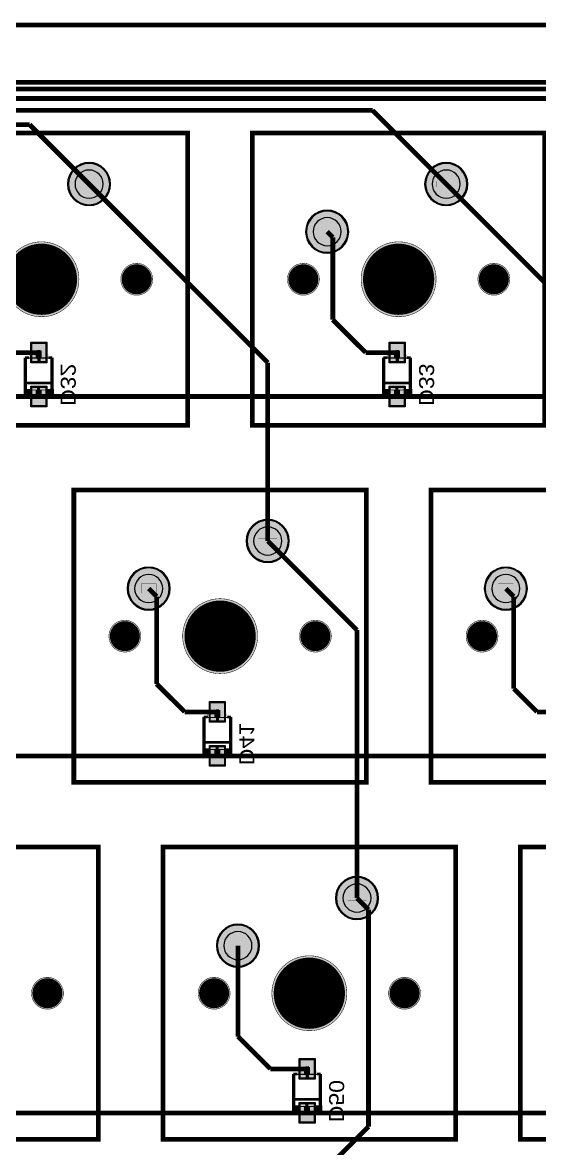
# Model space of a CAD drawing. Header units: millimetres. Extents: x 0 to 199, y -7 to 103.
# Drawn here: x 69.7 to 97.3, y 43.4 to 103.5 of the extents above; entities that cross this region are included whole.
import ezdxf
from ezdxf.enums import TextEntityAlignment as Align

# ---------------------------------------------------------------- set-up
doc = ezdxf.new("R2010")
doc.units = ezdxf.units.MM
doc.header["$MEASUREMENT"] = 0
for name, color, linetype, true_color in [('Board-Outline-Layer', 7, 'Continuous', 0xff00ff), ('Bottom-Layer', 7, 'Continuous', 0x0000ff), ('Bottom-Paste-Mask-Layer', 7, 'Continuous', 0x800000), ('Bottom-Silkscreen-Layer', 7, 'Continuous', 0x66cc33), ('Bottom-Solder-Mask-Layer', 7, 'Continuous', 0xaa00ff), ('Component-Marking-Layer', 7, 'Continuous', 0x66ffcc), ('Component-Shape-Layer', 7, 'Continuous', 0x00cccc), ('Document-Layer', 7, 'Continuous', 0xffffff), ('Hole-Layer', 7, 'Continuous', 0x222222), ('Multi-Layer', 7, 'Continuous', 0xc0c0c0), ('Pin-Floating-Layer', 7, 'Continuous', 0xff99ff), ('Pin-Soldering-Layer', 7, 'Continuous', 0xcc9999), ('Top-Layer', 7, 'Continuous', 0xff0000), ('Top-Paste-Mask-Layer', 7, 'Continuous', 0x808080), ('Top-Silkscreen-Layer', 7, 'Continuous', 0xffcc00), ('Top-Solder-Mask-Layer', 7, 'Continuous', 0x800080)]:
    doc.layers.add(name, color=color, linetype=linetype, true_color=true_color)
doc.styles.get("Standard").update_dxf_attribs({"font": 'arial.ttf'})

msp = doc.modelspace()

# ---------------------------------------------------------------- hatches: boundary and pattern name
at = {"layer": 'Bottom-Layer'}
for points in [[(72.132, 94.873, 1), (74.332, 94.873, 1)], [(91.182, 94.873, 1), (93.382, 94.873, 1)], [(84.832, 92.333, 1), (87.032, 92.333, 1)], [(70.924, 85.382), (70.174, 85.382), (70.174, 86.382), (70.924, 86.382)], [(90.037, 85.382), (89.287, 85.382), (89.287, 86.382), (90.037, 86.382)], [(70.924, 83.037), (70.174, 83.037), (70.174, 84.037), (70.924, 84.037)], [(90.037, 83.037), (89.287, 83.037), (89.287, 84.037), (90.037, 84.037)], [(81.661, 75.829, 1), (83.861, 75.829, 1)], [(75.311, 73.289, 1), (77.511, 73.289, 1)], [(94.362, 73.289, 1), (96.562, 73.289, 1)], [(80.449, 66.205), (79.699, 66.205), (79.699, 67.205), (80.449, 67.205)], [(80.449, 63.86), (79.699, 63.86), (79.699, 64.86), (80.449, 64.86)], [(86.421, 56.774, 1), (88.621, 56.774, 1)], [(80.071, 54.234, 1), (82.271, 54.234, 1)], [(85.237, 47.155), (84.487, 47.155), (84.487, 48.155), (85.237, 48.155)], [(85.237, 44.809), (84.487, 44.809), (84.487, 45.809), (85.237, 45.809)]]:
    msp.add_hatch(color=256, dxfattribs=at).paths.add_polyline_path(points)
at = {"layer": 'Bottom-Paste-Mask-Layer'}
for points in [[(72.132, 94.873, 1), (74.332, 94.873, 1)], [(91.182, 94.873, 1), (93.382, 94.873, 1)], [(84.832, 92.333, 1), (87.032, 92.333, 1)], [(70.924, 85.382), (70.174, 85.382), (70.174, 86.382), (70.924, 86.382)], [(90.037, 85.382), (89.287, 85.382), (89.287, 86.382), (90.037, 86.382)], [(70.924, 83.037), (70.174, 83.037), (70.174, 84.037), (70.924, 84.037)], [(90.037, 83.037), (89.287, 83.037), (89.287, 84.037), (90.037, 84.037)], [(81.661, 75.829, 1), (83.861, 75.829, 1)], [(75.311, 73.289, 1), (77.511, 73.289, 1)], [(94.362, 73.289, 1), (96.562, 73.289, 1)], [(80.449, 66.205), (79.699, 66.205), (79.699, 67.205), (80.449, 67.205)], [(80.449, 63.86), (79.699, 63.86), (79.699, 64.86), (80.449, 64.86)], [(86.421, 56.774, 1), (88.621, 56.774, 1)], [(80.071, 54.234, 1), (82.271, 54.234, 1)], [(85.237, 47.155), (84.487, 47.155), (84.487, 48.155), (85.237, 48.155)], [(85.237, 44.809), (84.487, 44.809), (84.487, 45.809), (85.237, 45.809)]]:
    msp.add_hatch(color=256, dxfattribs=at).paths.add_polyline_path(points)
at = {"layer": 'Bottom-Silkscreen-Layer'}
for points in [[(69.746, 83.934), (70.099, 83.934), (70.099, 83.629), (69.746, 83.629)], [(69.746, 83.934), (70.099, 83.934), (70.099, 83.629), (69.746, 83.629)], [(71.351, 83.934), (71.351, 83.629), (70.999, 83.629), (70.999, 83.934)], [(71.351, 83.934), (71.351, 83.629), (70.999, 83.629), (70.999, 83.934)], [(88.86, 83.934), (89.212, 83.934), (89.212, 83.629), (88.86, 83.629)], [(88.86, 83.934), (89.212, 83.934), (89.212, 83.629), (88.86, 83.629)], [(90.465, 83.934), (90.465, 83.629), (90.112, 83.629), (90.112, 83.934)], [(90.465, 83.934), (90.465, 83.629), (90.112, 83.629), (90.112, 83.934)], [(79.271, 64.757), (79.624, 64.757), (79.624, 64.452), (79.271, 64.452)], [(79.271, 64.757), (79.624, 64.757), (79.624, 64.452), (79.271, 64.452)], [(80.876, 64.757), (80.876, 64.452), (80.524, 64.452), (80.524, 64.757)], [(80.876, 64.757), (80.876, 64.452), (80.524, 64.452), (80.524, 64.757)], [(84.059, 45.707), (84.412, 45.707), (84.412, 45.402), (84.059, 45.402)], [(84.059, 45.707), (84.412, 45.707), (84.412, 45.402), (84.059, 45.402)], [(85.664, 45.707), (85.664, 45.402), (85.312, 45.402), (85.312, 45.707)], [(85.664, 45.707), (85.664, 45.402), (85.312, 45.402), (85.312, 45.707)]]:
    msp.add_hatch(color=256, dxfattribs=at).paths.add_polyline_path(points)
at = {"layer": 'Bottom-Solder-Mask-Layer'}
for points in [[(72.082, 94.873, 1), (74.382, 94.873, 1)], [(91.132, 94.873, 1), (93.432, 94.873, 1)], [(84.782, 92.333, 1), (87.082, 92.333, 1)], [(70.974, 85.331), (70.123, 85.331), (70.123, 86.433), (70.974, 86.433)], [(90.088, 85.331), (89.236, 85.331), (89.236, 86.433), (90.088, 86.433)], [(70.974, 82.986), (70.123, 82.986), (70.123, 84.087), (70.974, 84.087)], [(90.088, 82.986), (89.236, 82.986), (89.236, 84.087), (90.088, 84.087)], [(81.611, 75.829, 1), (83.911, 75.829, 1)], [(75.261, 73.289, 1), (77.561, 73.289, 1)], [(94.312, 73.289, 1), (96.612, 73.289, 1)], [(80.499, 66.154), (79.648, 66.154), (79.648, 67.256), (80.499, 67.256)], [(80.499, 63.809), (79.648, 63.809), (79.648, 64.91), (80.499, 64.91)], [(86.371, 56.774, 1), (88.671, 56.774, 1)], [(80.021, 54.234, 1), (82.321, 54.234, 1)], [(85.287, 47.104), (84.436, 47.104), (84.436, 48.205), (85.287, 48.205)], [(85.287, 44.759), (84.436, 44.759), (84.436, 45.86), (85.287, 45.86)]]:
    msp.add_hatch(color=256, dxfattribs=at).paths.add_polyline_path(points)
at = {"layer": 'Component-Marking-Layer'}
for points in [[(69.839, 83.484, 1), (69.959, 83.484, 1)], [(69.839, 83.484, 1), (69.959, 83.484, 1)], [(88.952, 83.484, 1), (89.072, 83.484, 1)], [(88.952, 83.484, 1), (89.072, 83.484, 1)], [(81.882, 81.993, 1), (82.002, 81.993, 1)], [(81.882, 81.993, 1), (82.002, 81.993, 1)], [(79.364, 64.307, 1), (79.484, 64.307, 1)], [(79.364, 64.307, 1), (79.484, 64.307, 1)], [(72.361, 62.949, 1), (72.481, 62.949, 1)], [(72.361, 62.949, 1), (72.481, 62.949, 1)], [(91.412, 62.949, 1), (91.532, 62.949, 1)], [(91.412, 62.949, 1), (91.532, 62.949, 1)], [(84.152, 45.257, 1), (84.272, 45.257, 1)], [(84.152, 45.257, 1), (84.272, 45.257, 1)], [(77.121, 43.894, 1), (77.241, 43.894, 1)], [(77.121, 43.894, 1), (77.241, 43.894, 1)], [(96.171, 43.894, 1), (96.291, 43.894, 1)], [(96.171, 43.894, 1), (96.291, 43.894, 1)]]:
    msp.add_hatch(color=256, dxfattribs=at).paths.add_polyline_path(points)
at = {"layer": 'Document-Layer'}
for points in [[(70.639, 86.024), (70.639, 85.4), (70.483, 85.4), (70.483, 86.024)], [(70.639, 86.024), (70.639, 85.4), (70.483, 85.4), (70.483, 86.024)], [(89.752, 86.024), (89.752, 85.4), (89.596, 85.4), (89.596, 86.024)], [(89.752, 86.024), (89.752, 85.4), (89.596, 85.4), (89.596, 86.024)], [(71.079, 85.792), (71.079, 85.636), (70.039, 85.636), (70.039, 85.792)], [(71.079, 85.792), (71.079, 85.636), (70.039, 85.636), (70.039, 85.792)], [(90.192, 85.792), (90.192, 85.636), (89.152, 85.636), (89.152, 85.792)], [(90.192, 85.792), (90.192, 85.636), (89.152, 85.636), (89.152, 85.792)], [(70.619, 83.484), (70.463, 83.484), (70.463, 84.108), (70.619, 84.108)], [(70.619, 83.484), (70.463, 83.484), (70.463, 84.108), (70.619, 84.108)], [(89.732, 83.484), (89.576, 83.484), (89.576, 84.108), (89.732, 84.108)], [(89.732, 83.484), (89.576, 83.484), (89.576, 84.108), (89.732, 84.108)], [(80.164, 66.847), (80.164, 66.223), (80.008, 66.223), (80.008, 66.847)], [(80.164, 66.847), (80.164, 66.223), (80.008, 66.223), (80.008, 66.847)], [(80.604, 66.615), (80.604, 66.459), (79.564, 66.459), (79.564, 66.615)], [(80.604, 66.615), (80.604, 66.459), (79.564, 66.459), (79.564, 66.615)], [(80.144, 64.307), (79.988, 64.307), (79.988, 64.931), (80.144, 64.931)], [(80.144, 64.307), (79.988, 64.307), (79.988, 64.931), (80.144, 64.931)], [(85.392, 47.565), (85.392, 47.409), (84.352, 47.409), (84.352, 47.565)], [(85.392, 47.565), (85.392, 47.409), (84.352, 47.409), (84.352, 47.565)], [(84.952, 47.797), (84.952, 47.173), (84.796, 47.173), (84.796, 47.797)], [(84.952, 47.797), (84.952, 47.173), (84.796, 47.173), (84.796, 47.797)], [(84.932, 45.257), (84.776, 45.257), (84.776, 45.881), (84.932, 45.881)], [(84.932, 45.257), (84.776, 45.257), (84.776, 45.881), (84.932, 45.881)]]:
    msp.add_hatch(color=256, dxfattribs=at).paths.add_polyline_path(points)
at = {"layer": 'Hole-Layer'}
for points in [[(72.482, 94.873, 1), (73.982, 94.873, 1)], [(91.532, 94.873, 1), (93.032, 94.873, 1)], [(85.182, 92.333, 1), (86.682, 92.333, 1)], [(82.011, 75.829, 1), (83.511, 75.829, 1)], [(75.661, 73.289, 1), (77.161, 73.289, 1)], [(94.712, 73.289, 1), (96.212, 73.289, 1)], [(86.771, 56.774, 1), (88.271, 56.774, 1)], [(80.421, 54.234, 1), (81.921, 54.234, 1)]]:
    msp.add_hatch(color=256, dxfattribs=at).paths.add_polyline_path(points)
at = {"layer": 'Multi-Layer'}
for points in [[(72.132, 94.873, 1), (74.332, 94.873, 1)], [(72.132, 94.873, 1), (74.332, 94.873, 1)], [(72.132, 94.873, 1), (74.332, 94.873, 1)], [(91.182, 94.873, 1), (93.382, 94.873, 1)], [(91.182, 94.873, 1), (93.382, 94.873, 1)], [(91.182, 94.873, 1), (93.382, 94.873, 1)], [(84.832, 92.333, 1), (87.032, 92.333, 1)], [(84.832, 92.333, 1), (87.032, 92.333, 1)], [(84.832, 92.333, 1), (87.032, 92.333, 1)], [(68.692, 89.793, 1), (72.692, 89.793, 1)], [(68.692, 89.793, 1), (72.692, 89.793, 1)], [(87.742, 89.793, 1), (91.742, 89.793, 1)], [(87.742, 89.793, 1), (91.742, 89.793, 1)], [(74.922, 89.793, 1), (76.623, 89.793, 1)], [(74.922, 89.793, 1), (76.623, 89.793, 1)], [(83.812, 89.793, 1), (85.513, 89.793, 1)], [(83.812, 89.793, 1), (85.513, 89.793, 1)], [(93.972, 89.793, 1), (95.673, 89.793, 1)], [(93.972, 89.793, 1), (95.673, 89.793, 1)], [(81.661, 75.829, 1), (83.861, 75.829, 1)], [(81.661, 75.829, 1), (83.861, 75.829, 1)], [(81.661, 75.829, 1), (83.861, 75.829, 1)], [(75.311, 73.289, 1), (77.511, 73.289, 1)], [(75.311, 73.289, 1), (77.511, 73.289, 1)], [(75.311, 73.289, 1), (77.511, 73.289, 1)], [(94.362, 73.289, 1), (96.562, 73.289, 1)], [(94.362, 73.289, 1), (96.562, 73.289, 1)], [(94.362, 73.289, 1), (96.562, 73.289, 1)], [(78.221, 70.749, 1), (82.221, 70.749, 1)], [(78.221, 70.749, 1), (82.221, 70.749, 1)], [(74.29, 70.749, 1), (75.992, 70.749, 1)], [(74.29, 70.749, 1), (75.992, 70.749, 1)], [(84.45, 70.749, 1), (86.152, 70.749, 1)], [(84.45, 70.749, 1), (86.152, 70.749, 1)], [(93.341, 70.749, 1), (95.043, 70.749, 1)], [(93.341, 70.749, 1), (95.043, 70.749, 1)], [(86.421, 56.774, 1), (88.621, 56.774, 1)], [(86.421, 56.774, 1), (88.621, 56.774, 1)], [(86.421, 56.774, 1), (88.621, 56.774, 1)], [(80.071, 54.234, 1), (82.271, 54.234, 1)], [(80.071, 54.234, 1), (82.271, 54.234, 1)], [(80.071, 54.234, 1), (82.271, 54.234, 1)], [(82.981, 51.694, 1), (86.981, 51.694, 1)], [(82.981, 51.694, 1), (86.981, 51.694, 1)], [(70.16, 51.694, 1), (71.862, 51.694, 1)], [(70.16, 51.694, 1), (71.862, 51.694, 1)], [(79.05, 51.694, 1), (80.752, 51.694, 1)], [(79.05, 51.694, 1), (80.752, 51.694, 1)], [(89.21, 51.694, 1), (90.912, 51.694, 1)], [(89.21, 51.694, 1), (90.912, 51.694, 1)]]:
    msp.add_hatch(color=256, dxfattribs=at).paths.add_polyline_path(points)
at = {"layer": 'Pin-Floating-Layer'}
for points in [[(70.709, 85.694), (70.709, 85.574), (70.389, 85.574), (70.389, 85.694)], [(70.709, 85.694), (70.709, 85.574), (70.389, 85.574), (70.389, 85.694)], [(89.822, 85.694), (89.822, 85.574), (89.502, 85.574), (89.502, 85.694)], [(89.822, 85.694), (89.822, 85.574), (89.502, 85.574), (89.502, 85.694)], [(70.709, 83.894), (70.709, 83.774), (70.389, 83.774), (70.389, 83.894)], [(70.709, 83.894), (70.709, 83.774), (70.389, 83.774), (70.389, 83.894)], [(89.822, 83.894), (89.822, 83.774), (89.502, 83.774), (89.502, 83.894)], [(89.822, 83.894), (89.822, 83.774), (89.502, 83.774), (89.502, 83.894)], [(80.234, 66.517), (80.234, 66.397), (79.914, 66.397), (79.914, 66.517)], [(80.234, 66.517), (80.234, 66.397), (79.914, 66.397), (79.914, 66.517)], [(80.234, 64.717), (80.234, 64.597), (79.914, 64.597), (79.914, 64.717)], [(80.234, 64.717), (80.234, 64.597), (79.914, 64.597), (79.914, 64.717)], [(85.021, 47.467), (85.021, 47.347), (84.701, 47.347), (84.701, 47.467)], [(85.021, 47.467), (85.021, 47.347), (84.701, 47.347), (84.701, 47.467)], [(85.021, 45.667), (85.021, 45.547), (84.701, 45.547), (84.701, 45.667)], [(85.021, 45.667), (85.021, 45.547), (84.701, 45.547), (84.701, 45.667)]]:
    msp.add_hatch(color=256, dxfattribs=at).paths.add_polyline_path(points)
at = {"layer": 'Pin-Soldering-Layer'}
for points in [[(72.732, 95.023), (73.732, 95.023), (73.732, 94.723), (72.732, 94.723)], [(72.732, 95.023), (73.732, 95.023), (73.732, 94.723), (72.732, 94.723)], [(91.782, 95.023), (92.782, 95.023), (92.782, 94.723), (91.782, 94.723)], [(91.782, 95.023), (92.782, 95.023), (92.782, 94.723), (91.782, 94.723)], [(85.532, 92.583), (86.332, 92.583), (86.332, 92.083), (85.532, 92.083)], [(85.532, 92.583), (86.332, 92.583), (86.332, 92.083), (85.532, 92.083)], [(70.709, 85.984), (70.709, 85.684), (70.389, 85.684), (70.389, 85.984)], [(70.709, 85.984), (70.709, 85.684), (70.389, 85.684), (70.389, 85.984)], [(89.822, 85.984), (89.822, 85.684), (89.502, 85.684), (89.502, 85.984)], [(89.822, 85.984), (89.822, 85.684), (89.502, 85.684), (89.502, 85.984)], [(70.709, 83.784), (70.709, 83.484), (70.389, 83.484), (70.389, 83.784)], [(70.709, 83.784), (70.709, 83.484), (70.389, 83.484), (70.389, 83.784)], [(89.822, 83.784), (89.822, 83.484), (89.502, 83.484), (89.502, 83.784)], [(89.822, 83.784), (89.822, 83.484), (89.502, 83.484), (89.502, 83.784)], [(82.261, 75.979), (83.261, 75.979), (83.261, 75.679), (82.261, 75.679)], [(82.261, 75.979), (83.261, 75.979), (83.261, 75.679), (82.261, 75.679)], [(76.011, 73.539), (76.811, 73.539), (76.811, 73.039), (76.011, 73.039)], [(76.011, 73.539), (76.811, 73.539), (76.811, 73.039), (76.011, 73.039)], [(95.062, 73.539), (95.862, 73.539), (95.862, 73.039), (95.062, 73.039)], [(95.062, 73.539), (95.862, 73.539), (95.862, 73.039), (95.062, 73.039)], [(80.234, 66.807), (80.234, 66.507), (79.914, 66.507), (79.914, 66.807)], [(80.234, 66.807), (80.234, 66.507), (79.914, 66.507), (79.914, 66.807)], [(80.234, 64.607), (80.234, 64.307), (79.914, 64.307), (79.914, 64.607)], [(80.234, 64.607), (80.234, 64.307), (79.914, 64.307), (79.914, 64.607)], [(87.021, 56.924), (88.021, 56.924), (88.021, 56.624), (87.021, 56.624)], [(87.021, 56.924), (88.021, 56.924), (88.021, 56.624), (87.021, 56.624)], [(80.771, 54.484), (81.571, 54.484), (81.571, 53.984), (80.771, 53.984)], [(80.771, 54.484), (81.571, 54.484), (81.571, 53.984), (80.771, 53.984)], [(85.021, 47.757), (85.021, 47.457), (84.701, 47.457), (84.701, 47.757)], [(85.021, 47.757), (85.021, 47.457), (84.701, 47.457), (84.701, 47.757)], [(85.021, 45.557), (85.021, 45.257), (84.701, 45.257), (84.701, 45.557)], [(85.021, 45.557), (85.021, 45.257), (84.701, 45.257), (84.701, 45.557)]]:
    msp.add_hatch(color=256, dxfattribs=at).paths.add_polyline_path(points)
at = {"layer": 'Top-Layer'}
for points in [[(72.132, 94.873, 1), (74.332, 94.873, 1)], [(91.182, 94.873, 1), (93.382, 94.873, 1)], [(84.832, 92.333, 1), (87.032, 92.333, 1)], [(81.661, 75.829, 1), (83.861, 75.829, 1)], [(75.311, 73.289, 1), (77.511, 73.289, 1)], [(94.362, 73.289, 1), (96.562, 73.289, 1)], [(86.421, 56.774, 1), (88.621, 56.774, 1)], [(80.071, 54.234, 1), (82.271, 54.234, 1)]]:
    msp.add_hatch(color=256, dxfattribs=at).paths.add_polyline_path(points)
at = {"layer": 'Top-Paste-Mask-Layer'}
for points in [[(72.132, 94.873, 1), (74.332, 94.873, 1)], [(91.182, 94.873, 1), (93.382, 94.873, 1)], [(84.832, 92.333, 1), (87.032, 92.333, 1)], [(81.661, 75.829, 1), (83.861, 75.829, 1)], [(75.311, 73.289, 1), (77.511, 73.289, 1)], [(94.362, 73.289, 1), (96.562, 73.289, 1)], [(86.421, 56.774, 1), (88.621, 56.774, 1)], [(80.071, 54.234, 1), (82.271, 54.234, 1)]]:
    msp.add_hatch(color=256, dxfattribs=at).paths.add_polyline_path(points)
at = {"layer": 'Top-Solder-Mask-Layer'}
for points in [[(72.082, 94.873, 1), (74.382, 94.873, 1)], [(91.132, 94.873, 1), (93.432, 94.873, 1)], [(84.782, 92.333, 1), (87.082, 92.333, 1)], [(81.611, 75.829, 1), (83.911, 75.829, 1)], [(75.261, 73.289, 1), (77.561, 73.289, 1)], [(94.312, 73.289, 1), (96.612, 73.289, 1)], [(86.371, 56.774, 1), (88.671, 56.774, 1)], [(80.021, 54.234, 1), (82.321, 54.234, 1)]]:
    msp.add_hatch(color=256, dxfattribs=at).paths.add_polyline_path(points)

# ---------------------------------------------------------------- linework, layer by layer
at = {"layer": 'Board-Outline-Layer', "const_width": 0.254}
msp.add_lwpolyline([(-0.032, 3.019), (-0.032, 100.367, -0.414), (2.968, 103.367), (195.568, 103.367), (195.568, 103.367, -0.414), (198.568, 100.367), (198.568, 100.367), (198.568, 3.019), (198.568, 3.019, -0.414), (195.568, 0.019), (195.568, 0.019), (2.968, 0.019, -0.414)], format="xyb", close=True, dxfattribs=at)
at = {"layer": 'Bottom-Layer'}
for points in [[(72.132, 94.873, 1), (74.332, 94.873), (74.332, 94.873, 1), (72.132, 94.873)], [(91.182, 94.873, 1), (93.382, 94.873), (93.382, 94.873, 1), (91.182, 94.873)], [(84.832, 92.333, 1), (87.032, 92.333), (87.032, 92.333, 1), (84.832, 92.333)], [(81.661, 75.829, 1), (83.861, 75.829), (83.861, 75.829, 1), (81.661, 75.829)], [(75.311, 73.289, 1), (77.511, 73.289), (77.511, 73.289, 1), (75.311, 73.289)], [(94.362, 73.289, 1), (96.562, 73.289), (96.562, 73.289, 1), (94.362, 73.289)], [(86.421, 56.774, 1), (88.621, 56.774), (88.621, 56.774, 1), (86.421, 56.774)], [(80.071, 54.234, 1), (82.271, 54.234), (82.271, 54.234, 1), (80.071, 54.234)]]:
    msp.add_lwpolyline(points, format="xyb", dxfattribs=at)
at = {"layer": 'Bottom-Layer', "const_width": 0.254}
for points in [[(85.932, 92.333), (86.233, 92.033)], [(86.233, 92.033), (86.233, 87.63)], [(86.233, 87.63), (87.982, 85.882)], [(69.059, 85.882), (70.549, 85.882)], [(87.982, 85.882), (89.662, 85.882)], [(51.435, 83.537), (70.549, 83.537)], [(70.549, 83.537), (89.662, 83.537)], [(89.662, 83.537), (108.776, 83.537)], [(76.411, 73.289), (76.835, 72.865)], [(95.462, 73.289), (95.885, 72.865)], [(76.835, 72.865), (76.835, 68.199)], [(95.885, 72.865), (95.885, 67.945)], [(76.835, 68.199), (78.33, 66.705)], [(95.885, 67.945), (97.126, 66.705)], [(78.33, 66.705), (80.074, 66.705)], [(97.126, 66.705), (99.187, 66.705)], [(60.96, 64.36), (80.074, 64.36)], [(80.074, 64.36), (99.187, 64.36)], [(81.171, 54.234), (81.171, 49.385)], [(81.171, 49.385), (82.902, 47.655)], [(82.902, 47.655), (84.862, 47.655)], [(65.761, 45.309), (84.862, 45.309)], [(84.862, 45.309), (103.962, 45.309)]]:
    msp.add_lwpolyline(points, dxfattribs=at)
at = {"layer": 'Bottom-Layer'}
for points in [[(70.924, 85.382), (70.174, 85.382), (70.174, 86.382), (70.924, 86.382)], [(90.037, 85.382), (89.287, 85.382), (89.287, 86.382), (90.037, 86.382)], [(70.924, 83.037), (70.174, 83.037), (70.174, 84.037), (70.924, 84.037)], [(90.037, 83.037), (89.287, 83.037), (89.287, 84.037), (90.037, 84.037)], [(80.449, 66.205), (79.699, 66.205), (79.699, 67.205), (80.449, 67.205)], [(80.449, 63.86), (79.699, 63.86), (79.699, 64.86), (80.449, 64.86)], [(85.237, 47.155), (84.487, 47.155), (84.487, 48.155), (85.237, 48.155)], [(85.237, 44.809), (84.487, 44.809), (84.487, 45.809), (85.237, 45.809)]]:
    msp.add_lwpolyline(points, close=True, dxfattribs=at)
at = {"layer": 'Bottom-Paste-Mask-Layer'}
for points in [[(72.132, 94.873, 1), (74.332, 94.873), (74.332, 94.873, 1), (72.132, 94.873)], [(91.182, 94.873, 1), (93.382, 94.873), (93.382, 94.873, 1), (91.182, 94.873)], [(84.832, 92.333, 1), (87.032, 92.333), (87.032, 92.333, 1), (84.832, 92.333)], [(81.661, 75.829, 1), (83.861, 75.829), (83.861, 75.829, 1), (81.661, 75.829)], [(75.311, 73.289, 1), (77.511, 73.289), (77.511, 73.289, 1), (75.311, 73.289)], [(94.362, 73.289, 1), (96.562, 73.289), (96.562, 73.289, 1), (94.362, 73.289)], [(86.421, 56.774, 1), (88.621, 56.774), (88.621, 56.774, 1), (86.421, 56.774)], [(80.071, 54.234, 1), (82.271, 54.234), (82.271, 54.234, 1), (80.071, 54.234)]]:
    msp.add_lwpolyline(points, format="xyb", dxfattribs=at)
for points in [[(70.924, 85.382), (70.174, 85.382), (70.174, 86.382), (70.924, 86.382)], [(90.037, 85.382), (89.287, 85.382), (89.287, 86.382), (90.037, 86.382)], [(70.924, 83.037), (70.174, 83.037), (70.174, 84.037), (70.924, 84.037)], [(90.037, 83.037), (89.287, 83.037), (89.287, 84.037), (90.037, 84.037)], [(80.449, 66.205), (79.699, 66.205), (79.699, 67.205), (80.449, 67.205)], [(80.449, 63.86), (79.699, 63.86), (79.699, 64.86), (80.449, 64.86)], [(85.237, 47.155), (84.487, 47.155), (84.487, 48.155), (85.237, 48.155)], [(85.237, 44.809), (84.487, 44.809), (84.487, 45.809), (85.237, 45.809)]]:
    msp.add_lwpolyline(points, close=True, dxfattribs=at)
at = {"layer": 'Bottom-Silkscreen-Layer', "const_width": 0.152}
for points in [[(69.822, 83.858), (69.822, 85.61)], [(69.822, 83.858), (69.822, 85.61)], [(69.822, 85.61), (70.029, 85.61)], [(69.822, 85.61), (70.029, 85.61)], [(71.275, 85.61), (71.079, 85.61)], [(71.275, 85.61), (71.079, 85.61)], [(71.275, 83.858), (71.275, 85.61)], [(71.275, 83.858), (71.275, 85.61)], [(88.936, 83.858), (88.936, 85.61)], [(88.936, 83.858), (88.936, 85.61)], [(88.936, 85.61), (89.142, 85.61)], [(88.936, 85.61), (89.142, 85.61)], [(90.388, 85.61), (90.192, 85.61)], [(90.388, 85.61), (90.192, 85.61)], [(90.388, 83.858), (90.388, 85.61)], [(90.388, 83.858), (90.388, 85.61)], [(71.275, 84.262), (69.822, 84.262)], [(71.275, 84.262), (69.822, 84.262)], [(90.388, 84.262), (88.936, 84.262)], [(90.388, 84.262), (88.936, 84.262)], [(79.347, 64.681), (79.347, 66.433)], [(79.347, 64.681), (79.347, 66.433)], [(79.347, 66.433), (79.554, 66.433)], [(79.347, 66.433), (79.554, 66.433)], [(80.8, 66.433), (80.604, 66.433)], [(80.8, 66.433), (80.604, 66.433)], [(80.8, 64.681), (80.8, 66.433)], [(80.8, 64.681), (80.8, 66.433)], [(80.8, 65.085), (79.347, 65.085)], [(80.8, 65.085), (79.347, 65.085)], [(84.135, 45.631), (84.135, 47.383)], [(84.135, 45.631), (84.135, 47.383)], [(84.135, 47.383), (84.342, 47.383)], [(84.135, 47.383), (84.342, 47.383)], [(85.588, 47.383), (85.392, 47.383)], [(85.588, 47.383), (85.392, 47.383)], [(85.588, 45.631), (85.588, 47.383)], [(85.588, 45.631), (85.588, 47.383)], [(85.588, 46.035), (84.135, 46.035)], [(85.588, 46.035), (84.135, 46.035)]]:
    msp.add_lwpolyline(points, dxfattribs=at)
at = {"layer": 'Bottom-Silkscreen-Layer', "const_width": 0.00508}
for points in [[(69.746, 83.934), (70.099, 83.934), (70.099, 83.629), (69.746, 83.629)], [(69.746, 83.934), (70.099, 83.934), (70.099, 83.629), (69.746, 83.629)], [(71.351, 83.934), (71.351, 83.629), (70.999, 83.629), (70.999, 83.934)], [(71.351, 83.934), (71.351, 83.629), (70.999, 83.629), (70.999, 83.934)], [(88.86, 83.934), (89.212, 83.934), (89.212, 83.629), (88.86, 83.629)], [(88.86, 83.934), (89.212, 83.934), (89.212, 83.629), (88.86, 83.629)], [(90.465, 83.934), (90.465, 83.629), (90.112, 83.629), (90.112, 83.934)], [(90.465, 83.934), (90.465, 83.629), (90.112, 83.629), (90.112, 83.934)], [(79.271, 64.757), (79.624, 64.757), (79.624, 64.452), (79.271, 64.452)], [(79.271, 64.757), (79.624, 64.757), (79.624, 64.452), (79.271, 64.452)], [(80.876, 64.757), (80.876, 64.452), (80.524, 64.452), (80.524, 64.757)], [(80.876, 64.757), (80.876, 64.452), (80.524, 64.452), (80.524, 64.757)], [(84.059, 45.707), (84.412, 45.707), (84.412, 45.402), (84.059, 45.402)], [(84.059, 45.707), (84.412, 45.707), (84.412, 45.402), (84.059, 45.402)], [(85.664, 45.707), (85.664, 45.402), (85.312, 45.402), (85.312, 45.707)], [(85.664, 45.707), (85.664, 45.402), (85.312, 45.402), (85.312, 45.707)]]:
    msp.add_lwpolyline(points, close=True, dxfattribs=at)
at = {"layer": 'Bottom-Solder-Mask-Layer'}
for points in [[(72.082, 94.873, 1), (74.382, 94.873, 1)], [(91.132, 94.873, 1), (93.432, 94.873, 1)], [(84.782, 92.333, 1), (87.082, 92.333, 1)], [(81.611, 75.829, 1), (83.911, 75.829, 1)], [(75.261, 73.289, 1), (77.561, 73.289, 1)], [(94.312, 73.289, 1), (96.612, 73.289, 1)], [(86.371, 56.774, 1), (88.671, 56.774, 1)], [(80.021, 54.234, 1), (82.321, 54.234, 1)]]:
    msp.add_lwpolyline(points, format="xyb", close=True, dxfattribs=at)
for points in [[(70.974, 85.331), (70.123, 85.331), (70.123, 86.433), (70.974, 86.433)], [(90.088, 85.331), (89.236, 85.331), (89.236, 86.433), (90.088, 86.433)], [(70.974, 82.986), (70.123, 82.986), (70.123, 84.087), (70.974, 84.087)], [(90.088, 82.986), (89.236, 82.986), (89.236, 84.087), (90.088, 84.087)], [(80.499, 66.154), (79.648, 66.154), (79.648, 67.256), (80.499, 67.256)], [(80.499, 63.809), (79.648, 63.809), (79.648, 64.91), (80.499, 64.91)], [(85.287, 47.104), (84.436, 47.104), (84.436, 48.205), (85.287, 48.205)], [(85.287, 44.759), (84.436, 44.759), (84.436, 45.86), (85.287, 45.86)]]:
    msp.add_lwpolyline(points, close=True, dxfattribs=at)
at = {"layer": 'Component-Marking-Layer', "const_width": 0.00508}
for points in [[(69.839, 83.484, 1), (69.959, 83.484, 1)], [(69.839, 83.484, 1), (69.959, 83.484, 1)], [(88.952, 83.484, 1), (89.072, 83.484, 1)], [(88.952, 83.484, 1), (89.072, 83.484, 1)], [(81.882, 81.993, 1), (82.002, 81.993, 1)], [(81.882, 81.993, 1), (82.002, 81.993, 1)], [(79.364, 64.307, 1), (79.484, 64.307, 1)], [(79.364, 64.307, 1), (79.484, 64.307, 1)], [(72.361, 62.949, 1), (72.481, 62.949, 1)], [(72.361, 62.949, 1), (72.481, 62.949, 1)], [(91.412, 62.949, 1), (91.532, 62.949, 1)], [(91.412, 62.949, 1), (91.532, 62.949, 1)], [(84.152, 45.257, 1), (84.272, 45.257, 1)], [(84.152, 45.257, 1), (84.272, 45.257, 1)], [(77.121, 43.894, 1), (77.241, 43.894, 1)], [(77.121, 43.894, 1), (77.241, 43.894, 1)], [(96.171, 43.894, 1), (96.291, 43.894, 1)], [(96.171, 43.894, 1), (96.291, 43.894, 1)]]:
    msp.add_lwpolyline(points, format="xyb", close=True, dxfattribs=at)
at = {"layer": 'Component-Shape-Layer', "const_width": 0.0508}
for points in [[(62.892, 81.993), (62.892, 97.593), (78.492, 97.593), (78.492, 81.993)], [(62.892, 81.993), (62.892, 97.593), (78.492, 97.593), (78.492, 81.993)], [(81.942, 81.993), (81.942, 97.593), (97.542, 97.593), (97.542, 81.993)], [(81.942, 81.993), (81.942, 97.593), (97.542, 97.593), (97.542, 81.993)], [(71.199, 85.584), (71.199, 83.884), (69.899, 83.884), (69.899, 85.584)], [(71.199, 85.584), (71.199, 83.884), (69.899, 83.884), (69.899, 85.584)], [(90.312, 85.584), (90.312, 83.884), (89.012, 83.884), (89.012, 85.584)], [(90.312, 85.584), (90.312, 83.884), (89.012, 83.884), (89.012, 85.584)], [(72.421, 62.949), (72.421, 78.549), (88.021, 78.549), (88.021, 62.949)], [(72.421, 62.949), (72.421, 78.549), (88.021, 78.549), (88.021, 62.949)], [(91.472, 62.949), (91.472, 78.549), (107.072, 78.549), (107.072, 62.949)], [(91.472, 62.949), (91.472, 78.549), (107.072, 78.549), (107.072, 62.949)], [(80.724, 66.407), (80.724, 64.707), (79.424, 64.707), (79.424, 66.407)], [(80.724, 66.407), (80.724, 64.707), (79.424, 64.707), (79.424, 66.407)], [(58.131, 43.894), (58.131, 59.494), (73.731, 59.494), (73.731, 43.894)], [(58.131, 43.894), (58.131, 59.494), (73.731, 59.494), (73.731, 43.894)], [(77.181, 43.894), (77.181, 59.494), (92.781, 59.494), (92.781, 43.894)], [(77.181, 43.894), (77.181, 59.494), (92.781, 59.494), (92.781, 43.894)], [(96.231, 43.894), (96.231, 59.494), (111.831, 59.494), (111.831, 43.894)], [(96.231, 43.894), (96.231, 59.494), (111.831, 59.494), (111.831, 43.894)], [(85.512, 47.357), (85.512, 45.657), (84.212, 45.657), (84.212, 47.357)], [(85.512, 47.357), (85.512, 45.657), (84.212, 45.657), (84.212, 47.357)]]:
    msp.add_lwpolyline(points, close=True, dxfattribs=at)
at = {"layer": 'Document-Layer', "const_width": 1.9}
for points in [[(69.743, 89.793, 1), (71.642, 89.793, 1)], [(69.743, 89.793, 1), (71.642, 89.793, 1)], [(88.793, 89.793, 1), (90.692, 89.793, 1)], [(88.793, 89.793, 1), (90.692, 89.793, 1)], [(79.271, 70.749, 1), (81.171, 70.749, 1)], [(79.271, 70.749, 1), (81.171, 70.749, 1)], [(84.031, 51.694, 1), (85.931, 51.694, 1)], [(84.031, 51.694, 1), (85.931, 51.694, 1)]]:
    msp.add_lwpolyline(points, format="xyb", close=True, dxfattribs=at)
at = {"layer": 'Document-Layer', "const_width": 0.8}
for points in [[(75.372, 89.793, 1), (76.173, 89.793), (76.173, 89.793, 1), (75.372, 89.793)], [(75.372, 89.793, 1), (76.173, 89.793), (76.173, 89.793, 1), (75.372, 89.793)], [(84.262, 89.793, 1), (85.063, 89.793), (85.063, 89.793, 1), (84.262, 89.793)], [(84.262, 89.793, 1), (85.063, 89.793), (85.063, 89.793, 1), (84.262, 89.793)], [(94.422, 89.793, 1), (95.223, 89.793), (95.223, 89.793, 1), (94.422, 89.793)], [(94.422, 89.793, 1), (95.223, 89.793), (95.223, 89.793, 1), (94.422, 89.793)], [(74.741, 70.749, 1), (75.541, 70.749), (75.541, 70.749, 1), (74.741, 70.749)], [(74.741, 70.749, 1), (75.541, 70.749), (75.541, 70.749, 1), (74.741, 70.749)], [(84.901, 70.749, 1), (85.701, 70.749), (85.701, 70.749, 1), (84.901, 70.749)], [(84.901, 70.749, 1), (85.701, 70.749), (85.701, 70.749, 1), (84.901, 70.749)], [(93.792, 70.749, 1), (94.592, 70.749), (94.592, 70.749, 1), (93.792, 70.749)], [(93.792, 70.749, 1), (94.592, 70.749), (94.592, 70.749, 1), (93.792, 70.749)], [(70.611, 51.694, 1), (71.411, 51.694), (71.411, 51.694, 1), (70.611, 51.694)], [(70.611, 51.694, 1), (71.411, 51.694), (71.411, 51.694, 1), (70.611, 51.694)], [(79.501, 51.694, 1), (80.301, 51.694), (80.301, 51.694, 1), (79.501, 51.694)], [(79.501, 51.694, 1), (80.301, 51.694), (80.301, 51.694, 1), (79.501, 51.694)], [(89.661, 51.694, 1), (90.461, 51.694), (90.461, 51.694, 1), (89.661, 51.694)], [(89.661, 51.694, 1), (90.461, 51.694), (90.461, 51.694, 1), (89.661, 51.694)]]:
    msp.add_lwpolyline(points, format="xyb", dxfattribs=at)
at = {"layer": 'Document-Layer', "const_width": 0.00508}
for points in [[(70.639, 86.024), (70.639, 85.4), (70.483, 85.4), (70.483, 86.024)], [(70.639, 86.024), (70.639, 85.4), (70.483, 85.4), (70.483, 86.024)], [(89.752, 86.024), (89.752, 85.4), (89.596, 85.4), (89.596, 86.024)], [(89.752, 86.024), (89.752, 85.4), (89.596, 85.4), (89.596, 86.024)], [(71.079, 85.792), (71.079, 85.636), (70.039, 85.636), (70.039, 85.792)], [(71.079, 85.792), (71.079, 85.636), (70.039, 85.636), (70.039, 85.792)], [(90.192, 85.792), (90.192, 85.636), (89.152, 85.636), (89.152, 85.792)], [(90.192, 85.792), (90.192, 85.636), (89.152, 85.636), (89.152, 85.792)], [(70.619, 83.484), (70.463, 83.484), (70.463, 84.108), (70.619, 84.108)], [(70.619, 83.484), (70.463, 83.484), (70.463, 84.108), (70.619, 84.108)], [(89.732, 83.484), (89.576, 83.484), (89.576, 84.108), (89.732, 84.108)], [(89.732, 83.484), (89.576, 83.484), (89.576, 84.108), (89.732, 84.108)], [(80.164, 66.847), (80.164, 66.223), (80.008, 66.223), (80.008, 66.847)], [(80.164, 66.847), (80.164, 66.223), (80.008, 66.223), (80.008, 66.847)], [(80.604, 66.615), (80.604, 66.459), (79.564, 66.459), (79.564, 66.615)], [(80.604, 66.615), (80.604, 66.459), (79.564, 66.459), (79.564, 66.615)], [(80.144, 64.307), (79.988, 64.307), (79.988, 64.931), (80.144, 64.931)], [(80.144, 64.307), (79.988, 64.307), (79.988, 64.931), (80.144, 64.931)], [(85.392, 47.565), (85.392, 47.409), (84.352, 47.409), (84.352, 47.565)], [(85.392, 47.565), (85.392, 47.409), (84.352, 47.409), (84.352, 47.565)], [(84.952, 47.797), (84.952, 47.173), (84.796, 47.173), (84.796, 47.797)], [(84.952, 47.797), (84.952, 47.173), (84.796, 47.173), (84.796, 47.797)], [(84.932, 45.257), (84.776, 45.257), (84.776, 45.881), (84.932, 45.881)], [(84.932, 45.257), (84.776, 45.257), (84.776, 45.881), (84.932, 45.881)]]:
    msp.add_lwpolyline(points, close=True, dxfattribs=at)
at = {"layer": 'Hole-Layer'}
for points in [[(72.482, 94.873, 1), (73.982, 94.873, 1)], [(91.532, 94.873, 1), (93.032, 94.873, 1)], [(85.182, 92.333, 1), (86.682, 92.333, 1)], [(82.011, 75.829, 1), (83.511, 75.829, 1)], [(75.661, 73.289, 1), (77.161, 73.289, 1)], [(94.712, 73.289, 1), (96.212, 73.289, 1)], [(86.771, 56.774, 1), (88.271, 56.774, 1)], [(80.421, 54.234, 1), (81.921, 54.234, 1)]]:
    msp.add_lwpolyline(points, format="xyb", close=True, dxfattribs=at)
at = {"layer": 'Multi-Layer'}
for points in [[(72.132, 94.873, 1), (74.332, 94.873), (74.332, 94.873, 1), (72.132, 94.873)], [(72.132, 94.873, 1), (74.332, 94.873), (74.332, 94.873, 1), (72.132, 94.873)], [(72.132, 94.873, 1), (74.332, 94.873), (74.332, 94.873, 1), (72.132, 94.873)], [(91.182, 94.873, 1), (93.382, 94.873), (93.382, 94.873, 1), (91.182, 94.873)], [(91.182, 94.873, 1), (93.382, 94.873), (93.382, 94.873, 1), (91.182, 94.873)], [(91.182, 94.873, 1), (93.382, 94.873), (93.382, 94.873, 1), (91.182, 94.873)], [(84.832, 92.333, 1), (87.032, 92.333), (87.032, 92.333, 1), (84.832, 92.333)], [(84.832, 92.333, 1), (87.032, 92.333), (87.032, 92.333, 1), (84.832, 92.333)], [(84.832, 92.333, 1), (87.032, 92.333), (87.032, 92.333, 1), (84.832, 92.333)], [(81.661, 75.829, 1), (83.861, 75.829), (83.861, 75.829, 1), (81.661, 75.829)], [(81.661, 75.829, 1), (83.861, 75.829), (83.861, 75.829, 1), (81.661, 75.829)], [(81.661, 75.829, 1), (83.861, 75.829), (83.861, 75.829, 1), (81.661, 75.829)], [(75.311, 73.289, 1), (77.511, 73.289), (77.511, 73.289, 1), (75.311, 73.289)], [(75.311, 73.289, 1), (77.511, 73.289), (77.511, 73.289, 1), (75.311, 73.289)], [(75.311, 73.289, 1), (77.511, 73.289), (77.511, 73.289, 1), (75.311, 73.289)], [(94.362, 73.289, 1), (96.562, 73.289), (96.562, 73.289, 1), (94.362, 73.289)], [(94.362, 73.289, 1), (96.562, 73.289), (96.562, 73.289, 1), (94.362, 73.289)], [(94.362, 73.289, 1), (96.562, 73.289), (96.562, 73.289, 1), (94.362, 73.289)], [(86.421, 56.774, 1), (88.621, 56.774), (88.621, 56.774, 1), (86.421, 56.774)], [(86.421, 56.774, 1), (88.621, 56.774), (88.621, 56.774, 1), (86.421, 56.774)], [(86.421, 56.774, 1), (88.621, 56.774), (88.621, 56.774, 1), (86.421, 56.774)], [(80.071, 54.234, 1), (82.271, 54.234), (82.271, 54.234, 1), (80.071, 54.234)], [(80.071, 54.234, 1), (82.271, 54.234), (82.271, 54.234, 1), (80.071, 54.234)], [(80.071, 54.234, 1), (82.271, 54.234), (82.271, 54.234, 1), (80.071, 54.234)]]:
    msp.add_lwpolyline(points, format="xyb", dxfattribs=at)
at = {"layer": 'Multi-Layer', "const_width": 0.0254}
for points in [[(68.692, 89.793, 1), (72.692, 89.793, 1)], [(68.692, 89.793, 1), (72.692, 89.793, 1)], [(87.742, 89.793, 1), (91.742, 89.793, 1)], [(87.742, 89.793, 1), (91.742, 89.793, 1)], [(74.922, 89.793, 1), (76.623, 89.793, 1)], [(74.922, 89.793, 1), (76.623, 89.793, 1)], [(83.812, 89.793, 1), (85.513, 89.793, 1)], [(83.812, 89.793, 1), (85.513, 89.793, 1)], [(93.972, 89.793, 1), (95.673, 89.793, 1)], [(93.972, 89.793, 1), (95.673, 89.793, 1)], [(78.221, 70.749, 1), (82.221, 70.749, 1)], [(78.221, 70.749, 1), (82.221, 70.749, 1)], [(74.29, 70.749, 1), (75.992, 70.749, 1)], [(74.29, 70.749, 1), (75.992, 70.749, 1)], [(84.45, 70.749, 1), (86.152, 70.749, 1)], [(84.45, 70.749, 1), (86.152, 70.749, 1)], [(93.341, 70.749, 1), (95.043, 70.749, 1)], [(93.341, 70.749, 1), (95.043, 70.749, 1)], [(82.981, 51.694, 1), (86.981, 51.694, 1)], [(82.981, 51.694, 1), (86.981, 51.694, 1)], [(70.16, 51.694, 1), (71.862, 51.694, 1)], [(70.16, 51.694, 1), (71.862, 51.694, 1)], [(79.05, 51.694, 1), (80.752, 51.694, 1)], [(79.05, 51.694, 1), (80.752, 51.694, 1)], [(89.21, 51.694, 1), (90.912, 51.694, 1)], [(89.21, 51.694, 1), (90.912, 51.694, 1)]]:
    msp.add_lwpolyline(points, format="xyb", close=True, dxfattribs=at)
at = {"layer": 'Pin-Floating-Layer', "const_width": 0.00508}
for points in [[(70.709, 85.694), (70.709, 85.574), (70.389, 85.574), (70.389, 85.694)], [(70.709, 85.694), (70.709, 85.574), (70.389, 85.574), (70.389, 85.694)], [(89.822, 85.694), (89.822, 85.574), (89.502, 85.574), (89.502, 85.694)], [(89.822, 85.694), (89.822, 85.574), (89.502, 85.574), (89.502, 85.694)], [(70.709, 83.894), (70.709, 83.774), (70.389, 83.774), (70.389, 83.894)], [(70.709, 83.894), (70.709, 83.774), (70.389, 83.774), (70.389, 83.894)], [(89.822, 83.894), (89.822, 83.774), (89.502, 83.774), (89.502, 83.894)], [(89.822, 83.894), (89.822, 83.774), (89.502, 83.774), (89.502, 83.894)], [(80.234, 66.517), (80.234, 66.397), (79.914, 66.397), (79.914, 66.517)], [(80.234, 66.517), (80.234, 66.397), (79.914, 66.397), (79.914, 66.517)], [(80.234, 64.717), (80.234, 64.597), (79.914, 64.597), (79.914, 64.717)], [(80.234, 64.717), (80.234, 64.597), (79.914, 64.597), (79.914, 64.717)], [(85.021, 47.467), (85.021, 47.347), (84.701, 47.347), (84.701, 47.467)], [(85.021, 47.467), (85.021, 47.347), (84.701, 47.347), (84.701, 47.467)], [(85.021, 45.667), (85.021, 45.547), (84.701, 45.547), (84.701, 45.667)], [(85.021, 45.667), (85.021, 45.547), (84.701, 45.547), (84.701, 45.667)]]:
    msp.add_lwpolyline(points, close=True, dxfattribs=at)
at = {"layer": 'Pin-Soldering-Layer', "const_width": 0.00508}
for points in [[(72.732, 95.023), (73.732, 95.023), (73.732, 94.723), (72.732, 94.723)], [(72.732, 95.023), (73.732, 95.023), (73.732, 94.723), (72.732, 94.723)], [(91.782, 95.023), (92.782, 95.023), (92.782, 94.723), (91.782, 94.723)], [(91.782, 95.023), (92.782, 95.023), (92.782, 94.723), (91.782, 94.723)], [(85.532, 92.583), (86.332, 92.583), (86.332, 92.083), (85.532, 92.083)], [(85.532, 92.583), (86.332, 92.583), (86.332, 92.083), (85.532, 92.083)], [(70.709, 85.984), (70.709, 85.684), (70.389, 85.684), (70.389, 85.984)], [(70.709, 85.984), (70.709, 85.684), (70.389, 85.684), (70.389, 85.984)], [(89.822, 85.984), (89.822, 85.684), (89.502, 85.684), (89.502, 85.984)], [(89.822, 85.984), (89.822, 85.684), (89.502, 85.684), (89.502, 85.984)], [(70.709, 83.784), (70.709, 83.484), (70.389, 83.484), (70.389, 83.784)], [(70.709, 83.784), (70.709, 83.484), (70.389, 83.484), (70.389, 83.784)], [(89.822, 83.784), (89.822, 83.484), (89.502, 83.484), (89.502, 83.784)], [(89.822, 83.784), (89.822, 83.484), (89.502, 83.484), (89.502, 83.784)], [(82.261, 75.979), (83.261, 75.979), (83.261, 75.679), (82.261, 75.679)], [(82.261, 75.979), (83.261, 75.979), (83.261, 75.679), (82.261, 75.679)], [(76.011, 73.539), (76.811, 73.539), (76.811, 73.039), (76.011, 73.039)], [(76.011, 73.539), (76.811, 73.539), (76.811, 73.039), (76.011, 73.039)], [(95.062, 73.539), (95.862, 73.539), (95.862, 73.039), (95.062, 73.039)], [(95.062, 73.539), (95.862, 73.539), (95.862, 73.039), (95.062, 73.039)], [(80.234, 66.807), (80.234, 66.507), (79.914, 66.507), (79.914, 66.807)], [(80.234, 66.807), (80.234, 66.507), (79.914, 66.507), (79.914, 66.807)], [(80.234, 64.607), (80.234, 64.307), (79.914, 64.307), (79.914, 64.607)], [(80.234, 64.607), (80.234, 64.307), (79.914, 64.307), (79.914, 64.607)], [(87.021, 56.924), (88.021, 56.924), (88.021, 56.624), (87.021, 56.624)], [(87.021, 56.924), (88.021, 56.924), (88.021, 56.624), (87.021, 56.624)], [(80.771, 54.484), (81.571, 54.484), (81.571, 53.984), (80.771, 53.984)], [(80.771, 54.484), (81.571, 54.484), (81.571, 53.984), (80.771, 53.984)], [(85.021, 47.757), (85.021, 47.457), (84.701, 47.457), (84.701, 47.757)], [(85.021, 47.757), (85.021, 47.457), (84.701, 47.457), (84.701, 47.757)], [(85.021, 45.557), (85.021, 45.257), (84.701, 45.257), (84.701, 45.557)], [(85.021, 45.557), (85.021, 45.257), (84.701, 45.257), (84.701, 45.557)]]:
    msp.add_lwpolyline(points, close=True, dxfattribs=at)
at = {"layer": 'Top-Layer', "const_width": 0.254}
for points in [[(153.526, 100.305), (9.246, 100.305)], [(125.307, 99.949), (9.525, 99.949)], [(106.765, 99.441), (9.398, 99.441)], [(88.35, 98.806), (9.906, 98.806)], [(92.282, 94.873), (88.35, 98.806)], [(70.062, 98.044), (9.779, 98.044)], [(73.232, 94.873), (70.062, 98.044)], [(73.232, 94.873), (82.761, 85.345)], [(92.282, 94.873), (101.812, 85.344)], [(82.761, 85.345), (82.761, 75.829)], [(82.761, 75.829), (87.521, 71.069)], [(87.521, 71.069), (87.521, 56.774)], [(87.521, 56.774), (88.138, 56.157)], [(88.138, 56.157), (88.138, 44.577)], [(88.138, 44.577), (81.286, 37.724)]]:
    msp.add_lwpolyline(points, dxfattribs=at)
at = {"layer": 'Top-Layer'}
for points in [[(72.132, 94.873, 1), (74.332, 94.873), (74.332, 94.873, 1), (72.132, 94.873)], [(91.182, 94.873, 1), (93.382, 94.873), (93.382, 94.873, 1), (91.182, 94.873)], [(84.832, 92.333, 1), (87.032, 92.333), (87.032, 92.333, 1), (84.832, 92.333)], [(81.661, 75.829, 1), (83.861, 75.829), (83.861, 75.829, 1), (81.661, 75.829)], [(75.311, 73.289, 1), (77.511, 73.289), (77.511, 73.289, 1), (75.311, 73.289)], [(94.362, 73.289, 1), (96.562, 73.289), (96.562, 73.289, 1), (94.362, 73.289)], [(86.421, 56.774, 1), (88.621, 56.774), (88.621, 56.774, 1), (86.421, 56.774)], [(80.071, 54.234, 1), (82.271, 54.234), (82.271, 54.234, 1), (80.071, 54.234)]]:
    msp.add_lwpolyline(points, format="xyb", dxfattribs=at)
at = {"layer": 'Top-Paste-Mask-Layer'}
for points in [[(72.132, 94.873, 1), (74.332, 94.873), (74.332, 94.873, 1), (72.132, 94.873)], [(91.182, 94.873, 1), (93.382, 94.873), (93.382, 94.873, 1), (91.182, 94.873)], [(84.832, 92.333, 1), (87.032, 92.333), (87.032, 92.333, 1), (84.832, 92.333)], [(81.661, 75.829, 1), (83.861, 75.829), (83.861, 75.829, 1), (81.661, 75.829)], [(75.311, 73.289, 1), (77.511, 73.289), (77.511, 73.289, 1), (75.311, 73.289)], [(94.362, 73.289, 1), (96.562, 73.289), (96.562, 73.289, 1), (94.362, 73.289)], [(86.421, 56.774, 1), (88.621, 56.774), (88.621, 56.774, 1), (86.421, 56.774)], [(80.071, 54.234, 1), (82.271, 54.234), (82.271, 54.234, 1), (80.071, 54.234)]]:
    msp.add_lwpolyline(points, format="xyb", dxfattribs=at)
at = {"layer": 'Top-Silkscreen-Layer', "const_width": 0.254}
for points in [[(62.892, 97.593), (78.492, 97.593), (78.492, 81.993), (62.892, 81.993)], [(62.892, 97.593), (78.492, 97.593), (78.492, 81.993), (62.892, 81.993)], [(81.942, 97.593), (97.542, 97.593), (97.542, 81.993), (81.942, 81.993)], [(81.942, 97.593), (97.542, 97.593), (97.542, 81.993), (81.942, 81.993)], [(72.421, 78.549), (88.021, 78.549), (88.021, 62.949), (72.421, 62.949)], [(72.421, 78.549), (88.021, 78.549), (88.021, 62.949), (72.421, 62.949)], [(91.472, 78.549), (107.072, 78.549), (107.072, 62.949), (91.472, 62.949)], [(91.472, 78.549), (107.072, 78.549), (107.072, 62.949), (91.472, 62.949)], [(58.131, 59.494), (73.731, 59.494), (73.731, 43.894), (58.131, 43.894)], [(58.131, 59.494), (73.731, 59.494), (73.731, 43.894), (58.131, 43.894)], [(77.181, 59.494), (92.781, 59.494), (92.781, 43.894), (77.181, 43.894)], [(77.181, 59.494), (92.781, 59.494), (92.781, 43.894), (77.181, 43.894)], [(96.231, 59.494), (111.831, 59.494), (111.831, 43.894), (96.231, 43.894)], [(96.231, 59.494), (111.831, 59.494), (111.831, 43.894), (96.231, 43.894)]]:
    msp.add_lwpolyline(points, close=True, dxfattribs=at)
at = {"layer": 'Top-Solder-Mask-Layer'}
for points in [[(72.082, 94.873, 1), (74.382, 94.873, 1)], [(91.132, 94.873, 1), (93.432, 94.873, 1)], [(84.782, 92.333, 1), (87.082, 92.333, 1)], [(81.611, 75.829, 1), (83.911, 75.829, 1)], [(75.261, 73.289, 1), (77.561, 73.289, 1)], [(94.312, 73.289, 1), (96.612, 73.289, 1)], [(86.371, 56.774, 1), (88.671, 56.774, 1)], [(80.021, 54.234, 1), (82.321, 54.234, 1)]]:
    msp.add_lwpolyline(points, format="xyb", close=True, dxfattribs=at)

# ---------------------------------------------------------------- texts
at = {"layer": 'Bottom-Silkscreen-Layer', "text_generation_flag": 2, "width": 1.1}
for s, p in [('D32', (71.481, 83.037)), ('D33', (90.594, 83.037)), ('D41', (81.006, 63.86)), ('D50', (85.794, 44.809))]:
    msp.add_text(s, height=0.8001, rotation=-90, dxfattribs=at).set_placement(p, align=Align.BOTTOM_LEFT)

doc.saveas('drawing.dxf')
